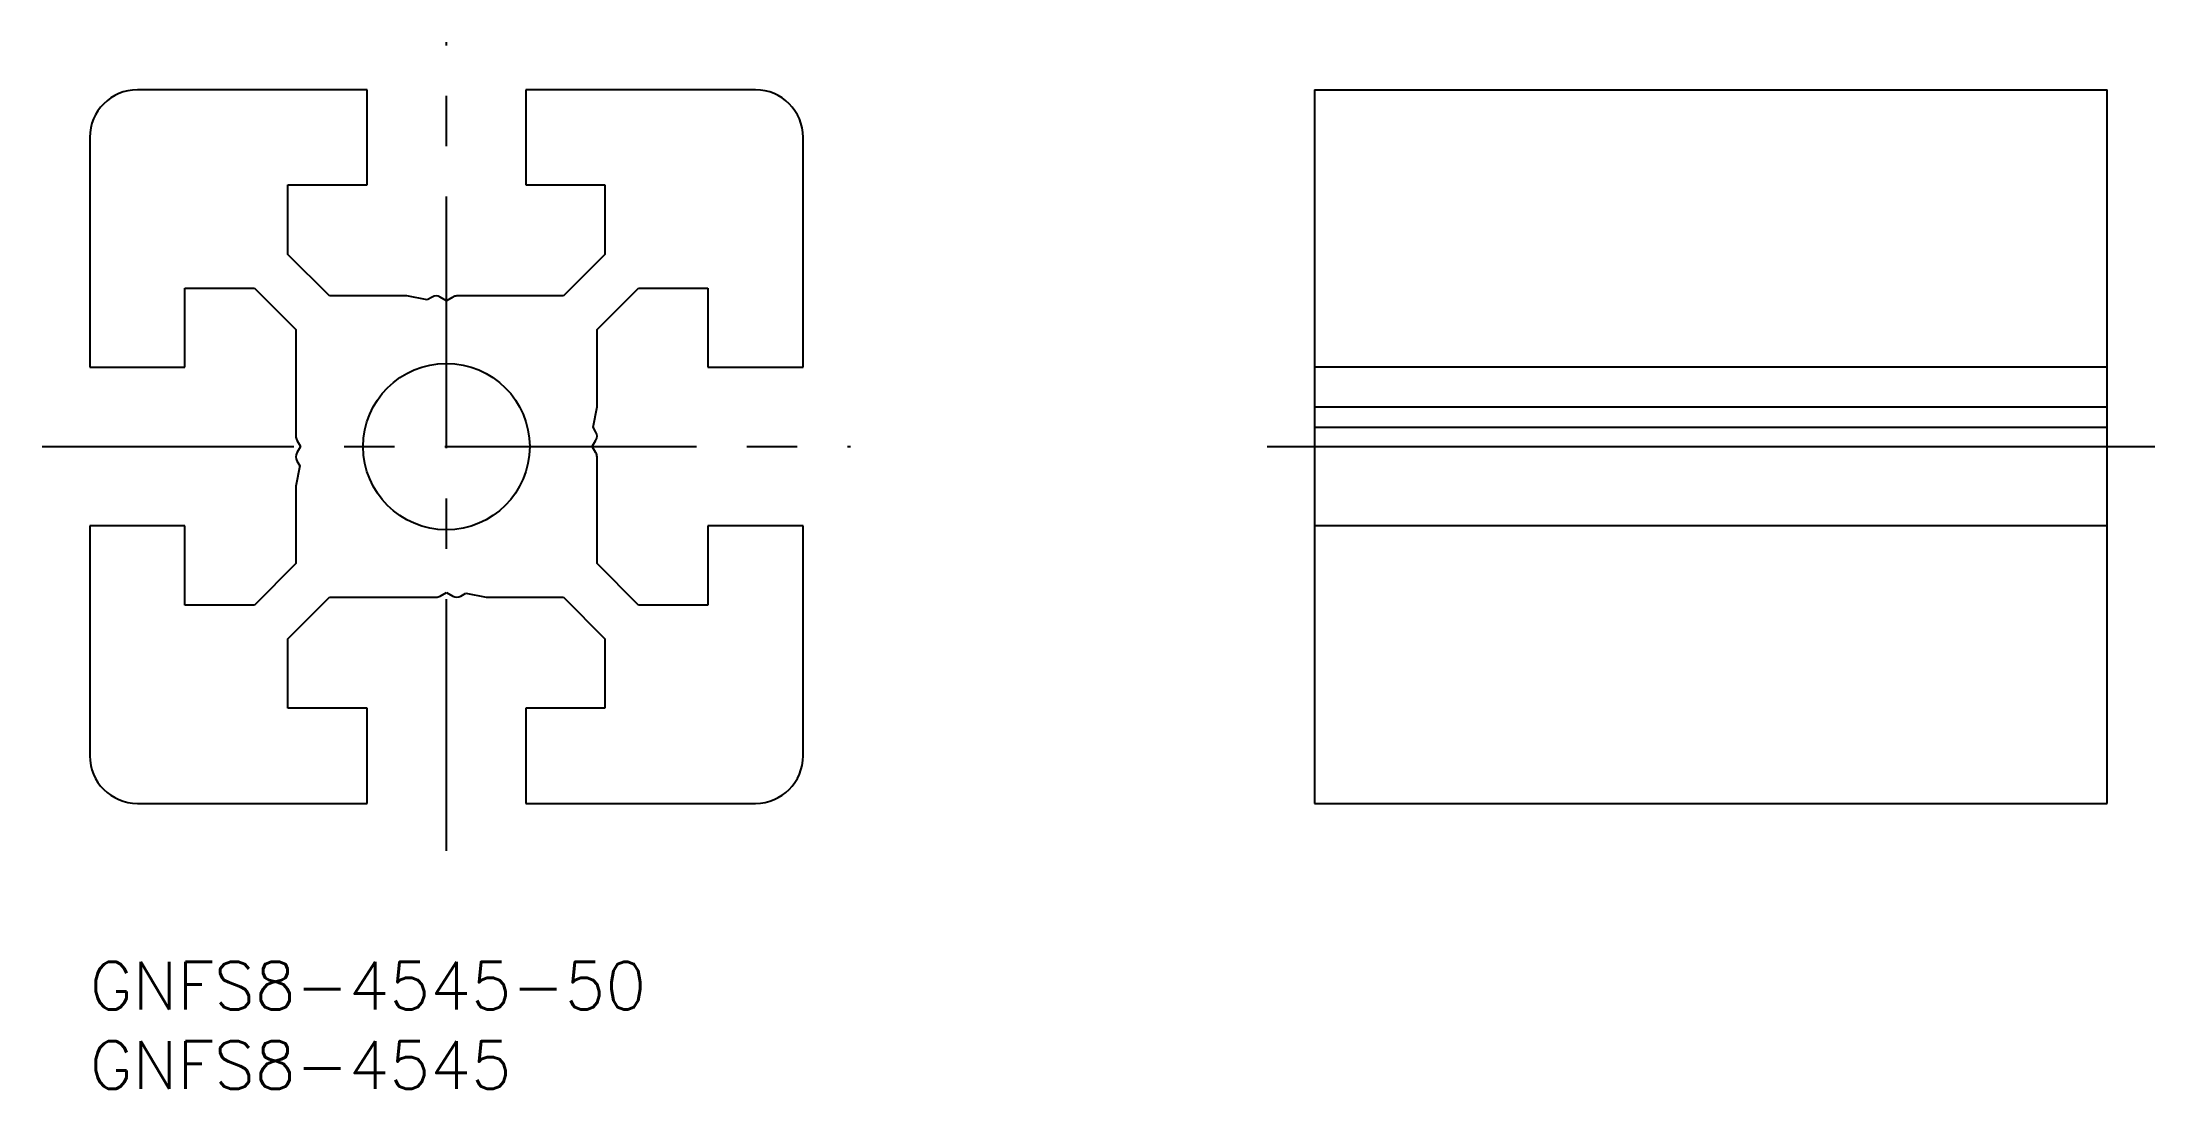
# Model space of a CAD drawing. Extents: x -3 to 130, y -8 to 58.
import ezdxf

# ---------------------------------------------------------------- set-up
doc = ezdxf.new("R2010")
doc.units = 0
doc.header["$LTSCALE"] = 0.5
doc.linetypes.add('CENTER', pattern=[50.8, 31.75, -6.35, 6.35, -6.35])
for name, color, linetype in [('MSM_CENTER', 1, 'CENTER'), ('MSM_CONTINUOUS', 7, 'CONTINUOUS'), ('MSM_PART_NUMBER', 7, 'CONTINUOUS')]:
    doc.layers.add(name, color=color, linetype=linetype)
doc.styles.get("Standard").update_dxf_attribs({"font": 'txt.shx', "height": 2, "bigfont": 'bigfont.shx'})

# ---------------------------------------------------------------- blocks, each defined once
blk = doc.blocks.new('*U20')
at = {"layer": 'MSM_PART_NUMBER'}
blk.add_text('GNFS8-4545-50', height=3, dxfattribs=at).set_placement((0, -3))
blk = doc.blocks.new('*U21')
at = {"layer": 'MSM_PART_NUMBER'}
blk.add_text('GNFS8-4545', height=3, dxfattribs=at).set_placement((0, -8))

msp = doc.modelspace()

# ---------------------------------------------------------------- linework, layer by layer
at = {"layer": 'MSM_CENTER'}
for p, q in [((22.5, 7), (22.5, 58)), ((-3, 32.5), (48, 32.5)), ((74.27, 32.5), (130.27, 32.5))]:
    msp.add_line(p, q, dxfattribs=at)
at = {"layer": 'MSM_CONTINUOUS'}
for p, q in [((17.5, 55), (3, 55)), ((17.5, 49), (17.5, 55)), ((27.5, 55), (27.5, 49)), ((42, 55), (27.5, 55)), ((77.27, 55), (127.27, 55)), ((77.27, 55), (77.27, 10)), ((127.27, 10), (127.27, 55)), ((0, 52), (0, 37.5)), ((45, 37.5), (45, 52)), ((12.5, 49), (17.5, 49)), ((12.5, 44.62), (12.5, 49)), ((27.5, 49), (32.5, 49)), ((32.5, 49), (32.5, 44.62)), ((15.12, 42), (12.5, 44.62)), ((32.5, 44.62), (29.88, 42)), ((6, 42.5), (10.38, 42.5)), ((6, 37.5), (6, 42.5)), ((10.38, 42.5), (13, 39.88)), ((20, 42), (15.12, 42)), ((21.28, 41.75), (20, 42)), ((21.6, 41.93), (21.28, 41.75)), ((22.5, 41.7), (22.1, 41.93)), ((22.9, 41.93), (22.5, 41.7)), ((29.88, 42), (23.15, 42)), ((32, 39.88), (34.62, 42.5)), ((34.62, 42.5), (39, 42.5)), ((39, 42.5), (39, 37.5)), ((13, 39.88), (13, 33.15)), ((32, 35), (32, 39.88)), ((0, 37.5), (6, 37.5)), ((39, 37.5), (45, 37.5)), ((127.27, 37.5), (77.27, 37.5)), ((31.75, 33.72), (32, 35)), ((77.27, 35), (127.27, 35)), ((31.93, 33.4), (31.75, 33.72)), ((77.27, 33.72), (127.27, 33.72)), ((13.07, 32.9), (13.3, 32.5)), ((13.3, 32.5), (13.07, 32.1)), ((31.7, 32.5), (31.93, 32.9)), ((31.93, 32.1), (31.7, 32.5)), ((77.27, 32.5), (127.27, 32.5)), ((13.25, 31.28), (13, 30)), ((13.07, 31.6), (13.25, 31.28)), ((32, 25.12), (32, 31.85)), ((13, 30), (13, 25.12)), ((0, 27.5), (0, 13)), ((6, 27.5), (0, 27.5)), ((6, 22.5), (6, 27.5)), ((39, 27.5), (39, 22.5)), ((45, 27.5), (39, 27.5)), ((45, 13), (45, 27.5)), ((127.27, 27.5), (77.27, 27.5)), ((13, 25.12), (10.38, 22.5)), ((34.62, 22.5), (32, 25.12)), ((12.5, 20.38), (15.12, 23)), ((15.12, 23), (21.85, 23)), ((22.1, 23.07), (22.5, 23.3)), ((22.5, 23.3), (22.9, 23.07)), ((23.4, 23.07), (23.72, 23.25)), ((23.72, 23.25), (25, 23)), ((25, 23), (29.88, 23)), ((29.88, 23), (32.5, 20.38)), ((10.38, 22.5), (6, 22.5)), ((39, 22.5), (34.62, 22.5)), ((12.5, 16), (12.5, 20.38)), ((32.5, 20.38), (32.5, 16)), ((17.5, 16), (12.5, 16)), ((17.5, 10), (17.5, 16)), ((27.5, 16), (27.5, 10)), ((32.5, 16), (27.5, 16)), ((3, 10), (17.5, 10)), ((27.5, 10), (42, 10)), ((77.27, 10), (127.27, 10))]:
    msp.add_line(p, q, dxfattribs=at)
msp.add_circle((22.5, 32.5), 5.25, dxfattribs=at)
for centre, radius, start, end in [((3, 52), 3, 90, 180), ((42, 52), 3, 0, 90), ((21.85, 41.5), 0.5, 60, 120), ((23.15, 41.5), 0.5, 90, 120), ((31.5, 33.15), 0.5, 330, 30), ((13.5, 33.15), 0.5, 180, 210), ((13.5, 31.85), 0.5, 150, 210), ((31.5, 31.85), 0.5, 0, 30), ((21.85, 23.5), 0.5, 270, 300), ((23.15, 23.5), 0.5, 240, 300), ((3, 13), 3, 180, 270), ((42, 13), 3, 270, 0)]:
    msp.add_arc(centre, radius, start, end, dxfattribs=at)

# ---------------------------------------------------------------- block references
for name in ['*U20', '*U21']:
    msp.add_blockref(name, (0, 0), dxfattribs=at)

doc.saveas('drawing.dxf')
